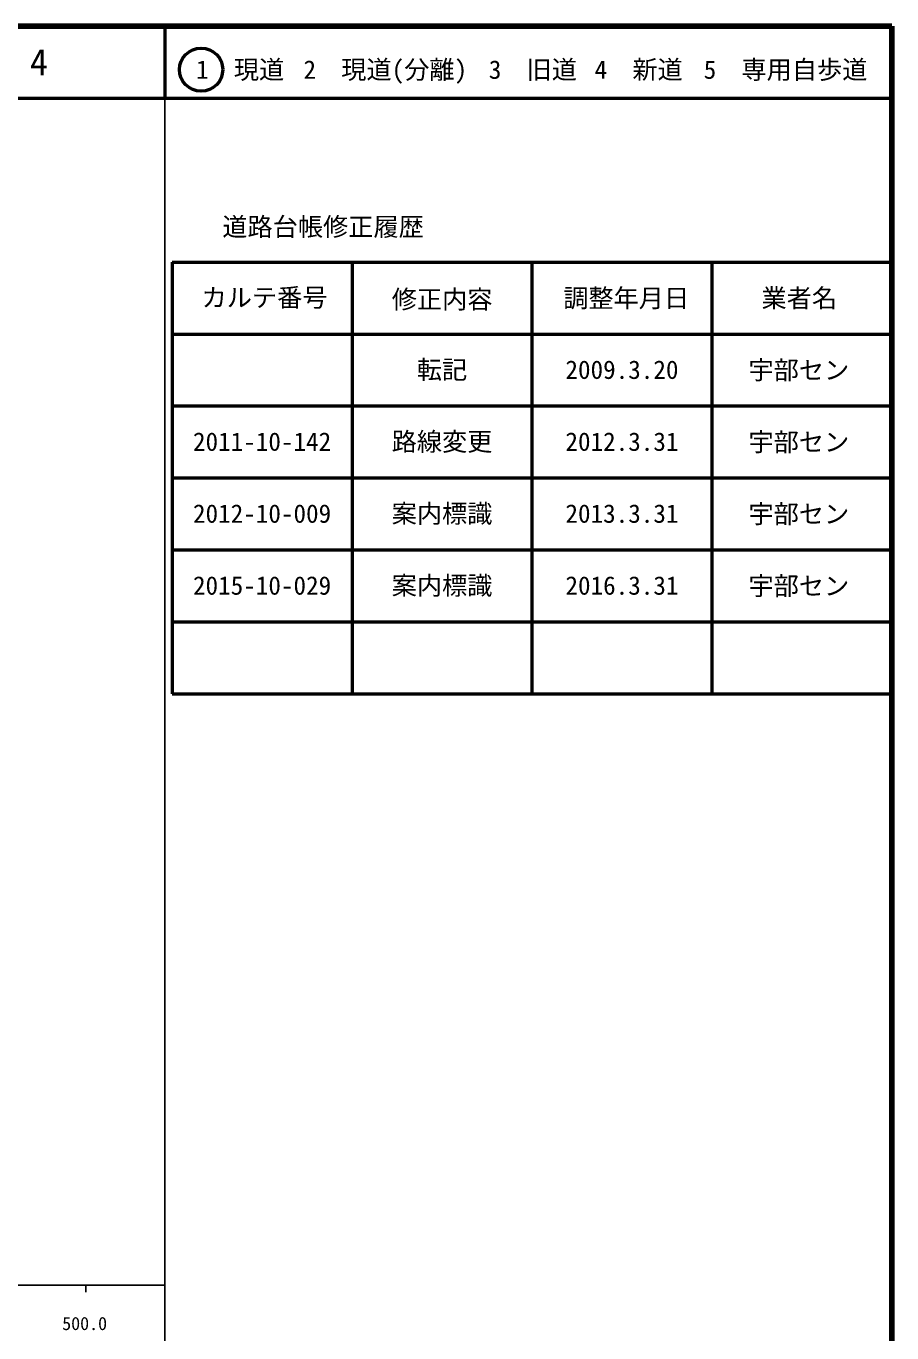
# Model space of a CAD drawing. Units: millimetres on the paper, enlarged 1000 times. Extents: x 40000 to 680000, y 20000 to 380000.
# Drawn here: x 559718 to 680000, y 198357 to 380000 of the extents above; entities that cross this region are included whole.
import ezdxf
from ezdxf.enums import TextEntityAlignment as Align

# ---------------------------------------------------------------- set-up
doc = ezdxf.new("R2010")
doc.units = ezdxf.units.MM
doc.header["$LTSCALE"] = 1000
for name, color, linetype, lineweight in [('M-TTL', 2, 'Continuous', 140), ('M-TTL-BAND', 7, 'Continuous', 25), ('M-TTL-FRAM', 2, 'Continuous', 50), ('M-TTL-LINE', 7, 'Continuous', 50)]:
    doc.layers.add(name, color=color, linetype=linetype, lineweight=lineweight)
doc.layers.add('M-TTL-TXT', color=7, linetype='Continuous')
doc.styles.add('ＭＳ ゴシック', font='')
doc.styles.get('ＭＳ ゴシック').set_extended_font_data('MS Gothic')

msp = doc.modelspace()

# ---------------------------------------------------------------- linework, layer by layer
at = {"layer": 'M-TTL'}
for p, q in [((680000, 380000), (40000, 380000)), ((680000, 20000), (680000, 380000))]:
    msp.add_line(p, q, dxfattribs=at)
at = {"layer": 'M-TTL-BAND'}
for p, q in [((579000, 20000), (579000, 370000)), ((40000, 205000), (579000, 205000)), ((568000, 205000), (568000, 204000))]:
    msp.add_line(p, q, dxfattribs=at)
at = {"layer": 'M-TTL-FRAM'}
for p, q in [((580000, 347197), (580000, 287197)), ((580000, 347197), (680000, 347197)), ((580000, 287197), (680000, 287197))]:
    msp.add_line(p, q, dxfattribs=at)
at = {"layer": 'M-TTL-LINE'}
for p, q in [((579000, 380000), (579000, 370000)), ((40000, 370000), (680000, 370000)), ((605000, 347197), (605000, 287197)), ((630000, 347197), (630000, 287197)), ((655000, 347197), (655000, 287197)), ((580000, 337197), (680000, 337197)), ((580000, 327197), (680000, 327197)), ((580000, 317197), (680000, 317197)), ((580000, 307197), (680000, 307197)), ((580000, 297197), (680000, 297197))]:
    msp.add_line(p, q, dxfattribs=at)
msp.add_circle((584031, 373958), 3000, dxfattribs=at)

# ---------------------------------------------------------------- texts
at = {"layer": 'M-TTL-BAND', "style": 'ＭＳ ゴシック'}
msp.add_text('500.0', height=1833, dxfattribs=at).set_placement((567844, 198195), align=Align.BOTTOM_CENTER)
at = {"layer": 'M-TTL-TXT', "style": 'ＭＳ ゴシック'}
for s, height, p in [('4', 3666, (561497, 375000)), ('1\u3000現道', 2566, (589448, 373958)), ('2\u3000現道(分離)', 2566, (609619, 373958)), ('3\u3000旧道', 2566, (630121, 373958)), ('4\u3000新道', 2566, (644824, 373958)), ('5\u3000専用自歩道', 2566, (665228, 373958)), ('道路台帳修正履歴', 2566, (600968, 352113)), ('カルテ番号', 2566, (592839, 342277)), ('修正内容', 2566, (617509, 342023)), ('調整年月日', 2566, (643089, 342197)), ('業者名', 2566, (667134, 342197)), ('転記', 2566, (617500, 332245)), ('2009.3.20', 2566, (642500, 332245)), ('宇部セン', 2566, (667077, 332189)), ('2011-10-142', 2566, (592500, 322245)), ('路線変更', 2566, (617500, 322245)), ('2012.3.31', 2566, (642500, 322245)), ('宇部セン', 2566, (667077, 322189)), ('2012-10-009', 2566, (592500, 312245)), ('案内標識', 2566, (617500, 312245)), ('2013.3.31', 2566, (642500, 312245)), ('宇部セン', 2566, (667077, 312189)), ('2015-10-029', 2566, (592500, 302245)), ('案内標識', 2566, (617500, 302245)), ('2016.3.31', 2566, (642500, 302245)), ('宇部セン', 2566, (667077, 302189))]:
    msp.add_text(s, height=height, dxfattribs=at).set_placement(p, align=Align.MIDDLE_CENTER)

doc.saveas('drawing.dxf')
